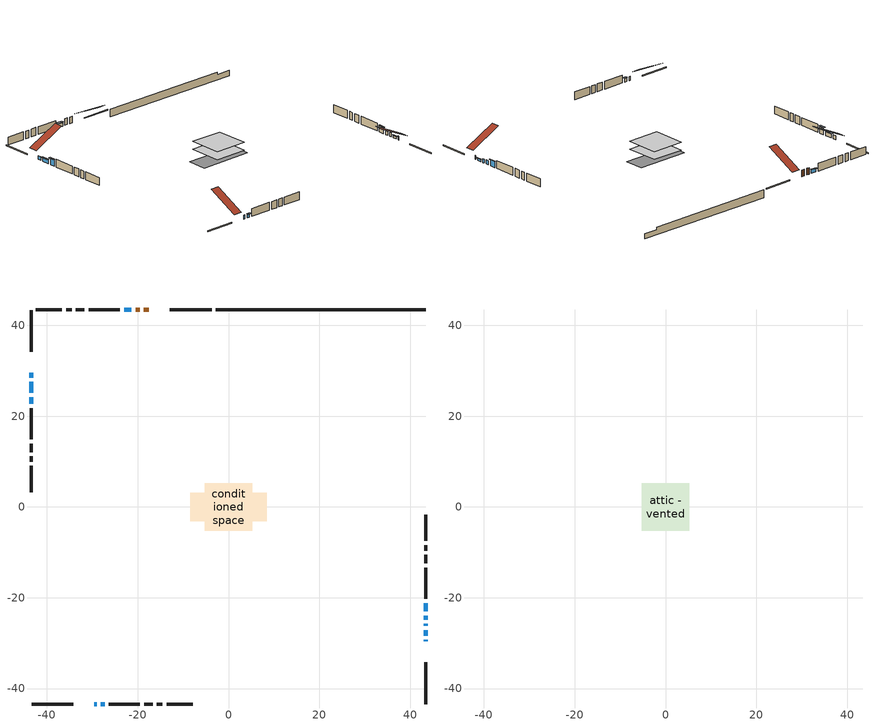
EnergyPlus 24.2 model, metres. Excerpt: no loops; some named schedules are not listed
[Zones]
conditioned space
 floor adiabatic (AdiabaticFloorConstruction): -5.23,-5.23 -5.23,5.23 5.23,5.23 5.23,-5.23 z1.4
 floor foundation (Slab1 construction): -8.43,-3.13 -8.43,3.13 8.43,3.13 8.43,-3.13 z-0.98
 wall outside (RimJoist1 construction): -3.74,43.4 -12.98,43.4 / -43.4,-43.4 -34.16,-43.4 / -43.4,43.4 -43.4,34.16 / 43.4,-43.4 43.4,-34.16 z1.4:1.7
 wall outside (AdiabaticWallConstruction 1): -17.6,43.4 -18.66,43.4 / -19.59,43.4 -20.46,43.4 z1.4:3.43
 wall outside (AdiabaticWallConstruction): 43.4,-29.54 43.4,-29.28 / 43.4,-26.21 43.4,-25.75 / 43.4,-24.82 43.4,-23.91 / -29.54,-43.4 -29.04,-43.4 / -43.4,29.54 -43.4,28.52 / -43.4,27.6 -43.4,25.16 z1.4:2.62; 43.4,-28.36 43.4,-27.14 z1.4:2.01; -21.39,43.4 -23.02,43.4 / -28.12,-43.4 -27.3,-43.4 z1.4:2.49; -43.4,24.23 -43.4,22.7 z1.4:3.43; 43.4,-22.98 43.4,-21.15 z1.4:3.23
 wall outside (Wall1 construction): -23.95,43.4 -30.81,43.4 / -26.37,-43.4 -19.51,-43.4 / -43.4,21.77 -43.4,14.91 / 43.4,-20.22 43.4,-13.36 z1.4:3.84
 wall outside (Wall2 construction): -31.74,43.4 -33.62,43.4 / -18.58,-43.4 -16.7,-43.4 / -43.4,13.98 -43.4,12.11 / 43.4,-12.43 43.4,-10.55 z1.4:3.84
 wall outside (Wall3 construction): -34.54,43.4 -35.76,43.4 / -15.77,-43.4 -14.56,-43.4 / -43.4,11.18 -43.4,9.96 / 43.4,-9.62 43.4,-8.41 z1.4:3.84
 wall outside (Wall4 construction): -36.69,43.4 -42.47,43.4 / -13.63,-43.4 -7.85,-43.4 / -43.4,9.03 -43.4,3.26 / 43.4,-7.48 43.4,-1.7 z1.4:3.84
 wall foundation (FoundationWall1 construction): -2.81,43.4,-0.98 -2.81,43.4,1.4 38.77,43.4,1.4 38.77,43.4,0.64 43.4,43.4,0.64 43.4,43.4,-0.98
 window (WindowConstruction 6): 43.4,-29.54 43.4,-29.29 z1.4:2.62
 window (WindowConstruction 5): 43.4,-28.36 43.4,-27.14 z1.4:2.01
 window (WindowConstruction 7): 43.4,-26.21 43.4,-25.75 z1.4:2.62
 window (WindowConstruction 8): 43.4,-24.82 43.4,-23.91 z1.4:2.62
 window (WindowConstruction 9): -29.54,-43.4 -29.04,-43.4 z1.4:2.62
 window (WindowConstruction 10): -43.4,29.54 -43.4,28.52 z1.4:2.62
 window (WindowConstruction): -21.39,43.4 -23.02,43.4 z1.4:2.49
 window (WindowConstruction 1): -28.11,-43.4 -27.3,-43.4 z1.4:2.49
 window (WindowConstruction 2): -43.4,27.6 -43.4,25.16 z1.4:2.62
 window (WindowConstruction 3): -43.4,24.23 -43.4,22.7 z1.4:3.43
 window (WindowConstruction 4): 43.4,-22.98 43.4,-21.15 z1.4:3.23
 door (Door): -17.6,43.4 -18.66,43.4 z1.4:3.43
 door (Door 1): -19.59,43.4 -20.46,43.4 z1.4:3.43
 ceiling adiabatic (AdiabaticFloorConstruction): 5.23,-5.23 5.23,5.23 -5.23,5.23 -5.23,-5.23 z1.4
attic - vented
 floor to conditioned space (Floor1 construction Reversed): -5.23,-5.23 -5.23,5.23 5.23,5.23 5.23,-5.23 z3.84
 roof outside (Roof1 construction): -16.67,43.4,3.84 -16.67,33.51,8.78 -13.91,33.51,8.78 -13.91,43.4,3.84; -30.47,-43.4,3.84 -30.47,-33.51,8.78 -33.23,-33.51,8.78 -33.23,-43.4,3.84; -43.4,30.47,3.84 -33.51,30.47,8.78 -33.51,33.23,8.78 -43.4,33.23,3.84; 43.4,-30.47,3.84 33.51,-30.47,8.78 33.51,-33.23,8.78 43.4,-33.23,3.84
shading: 43.4,-26.94 43.4,-28.56 43.69,-28.56 43.69,-26.94 z2.21; -23.22,43.4 -21.19,43.4 -21.19,44 -23.22,44 z2.69; -27.1,-43.4 -28.32,-43.4 -28.32,-44 -27.1,-44 z2.69; -43.4,24.96 -43.4,27.8 -44,27.8 -44,24.96 z2.82; -43.4,22.5 -43.4,24.43 -44,24.43 -44,22.5 z3.63; 43.4,-20.95 43.4,-23.18 43.69,-23.18 43.69,-20.95 z3.43
[Building]
Building 1: Terrain=Suburbs
[Site:Location]
Windsor AP_ON: Latitude {deg}=42.28; Longitude {deg}=-82.96; Time Zone {hr}=-5; Elevation {m}=190; Keep Site Location Information=Yes
[Site:GroundTemperature:Shallow]
6.34957, 4.46684, 4.31606, 5.20952, 8.79623, 12.3662, 15.4612, 17.4219, 17.5884, 15.9938, 12.9777, 9.51722
[Site:WaterMainsTemperature]
Calculation Method=Schedule; Temperature Schedule=mains temperature schedule
[Material] Roughness=Rough; Thermal Absorptance=0.9
Name | Thickness {m} | Conductivity {W/m-K} | Density {kg/m3} | Specific Heat {J/kg-K} | Solar Absorptance | Visible Absorptance
asphalt or fiberglass shingles | 0.00635 | 0.162714 | 1121.4 | 1465.45 | 0.4 | 0.4
ceiling loosefill ins | 0.254 | 0.0480833 | 16.02 | 1046.75 | 0.7 | 0.7
ceiling stud and cavity | 0.1397 | 0.154052 | 65.682 | 1177.47 | 0.7 | 0.7
concrete 4.0 in. | 0.1016 | 1.803125 | 2242.8 | 837.4 | 0.7 | 0.7
concrete 8.0 in. | 0.2032 | 1.803125 | 2242.8 | 837.4 | 0.7 | 0.7
door material | 0.04445 | 0.053851 | 512.64 | 1214.23 | 0.7 | 0.7
exterior vertical ins | 0.000691992 | 0.029427 | 32.04 | 1214.23 | 0.7 | 0.7
floor covering | 0.0127 | 0.0433444 | 54.468 | 1339.84 | 0.6 | 0.6
floor rigid ins; wall rigid ins 1 | 0.512978 | 0.029427 | 32.04 | 1214.23 | 0.7 | 0.7
floor stud and cavity | 0.1397 | 1.75129 | 37.0049 | 1207.88 | 0.7 | 0.7
furniture material conditioned space 1 | 0.1524 | 0.115458 | 640.8 | 1214.23 | 0.6 | 0.6
gypsum board | 0.0127 | 0.160291 | 801 | 837.4 | 0.6 | 0.6
osb sheathing 0.5 in. | 0.0127 | 0.115458 | 512.64 | 1214.23 | 0.7 | 0.7
osb sheathing 0.75 in. | 0.01905 | 0.115458 | 512.64 | 1214.23 | 0.7 | 0.7
rim joist stud and cavity | 0.0508 | 0.177588 | 50.32683 | 1063.81 | 0.6 | 0.6
wall rigid ins | 0.051816 | 0.029427 | 32.04 | 1214.23 | 0.7 | 0.7
wall stud and cavity | 0.1397 | 0.222865 | 139.0536 | 1170.24 | 0.7 | 0.7
wall stud and cavity 1 | 0.1397 | 0.285397 | 139.0536 | 1170.24 | 0.7 | 0.7
wall stud and cavity 2 | 0.1397 | 0.172852 | 139.0536 | 1170.24 | 0.7 | 0.7
wall stud and cavity 3 | 0.1397 | 0.70491 | 139.0536 | 1170.24 | 0.7 | 0.7
wall stud and cavity 4 | 0.0889 | 0.380278 | 52.3479 | 1209.89 | 0.7 | 0.7
wall stud and cavity 5 | 0.0889 | 0.391764 | 83.0341 | 1211.67 | 0.7 | 0.7
wood siding | 0.0254 | 0.102417 | 544.68 | 1172.36 | 0.4 | 0.4
wood siding 1; wood siding 2; wood siding 3 | 0.0254 | 0.102417 | 544.68 | 1172.36 | 0.7 | 0.7
[WindowMaterial:SimpleGlazingSystem]
Name | U-Factor {W/m2-K} | Solar Heat Gain Coefficient
WindowMaterial | 3.304596 | 0.64
WindowMaterial 1 | 3.30119 | 0.67
WindowMaterial 2 | 3.29721 | 0.69
WindowMaterial 3 | 3.2745 | 0.55
WindowMaterial 4 | 3.308 | 0.62
WindowMaterial 5 | 3.21545 | 0.36
WindowMaterial 6 | 2.27234 | 0.47
WindowMaterial 7 | 3.26258 | 0.51
WindowMaterial 8 | 3.30573 | 0.61
WindowMaterial 9 | 3.30232 | 0.66
[Construction]
AdiabaticFloorConstruction: floor stud and cavity, floor rigid ins, osb sheathing 0.75 in., floor covering
AdiabaticWallConstruction: wood siding 2, wall rigid ins 1, wall stud and cavity 4, gypsum board
AdiabaticWallConstruction 1: wood siding 3, wall rigid ins 1, wall stud and cavity 4, gypsum board
Door; Door 1: door material
Floor1 construction Reversed: gypsum board, ceiling stud and cavity, ceiling loosefill ins
FoundationWall1 construction: concrete 8.0 in.
furniture construction conditioned space 1: furniture material conditioned space 1
PartitionWallConstruction: gypsum board, wall stud and cavity 5, gypsum board
RimJoist1 construction: wood siding 1, rim joist stud and cavity
Roof1 construction: asphalt or fiberglass shingles
Slab1 construction: concrete 4.0 in.
Wall1 construction: wood siding, wall rigid ins, osb sheathing 0.5 in., wall stud and cavity, gypsum board
Wall2 construction: wood siding, wall rigid ins, osb sheathing 0.5 in., wall stud and cavity 1, gypsum board
Wall3 construction: wood siding, wall rigid ins, osb sheathing 0.5 in., wall stud and cavity 2, gypsum board
Wall4 construction: wood siding, osb sheathing 0.5 in., wall stud and cavity 3, gypsum board
WindowConstruction; WindowConstruction 1: WindowMaterial
WindowConstruction 10: WindowMaterial 9
WindowConstruction 2: WindowMaterial 1
WindowConstruction 3: WindowMaterial 2
WindowConstruction 4: WindowMaterial 3
WindowConstruction 5: WindowMaterial 4
WindowConstruction 6: WindowMaterial 5
WindowConstruction 7: WindowMaterial 6
WindowConstruction 8: WindowMaterial 7
WindowConstruction 9: WindowMaterial 8
[Zone] Multiplier=1; Part of Total Floor Area=Yes
Name | Volume {m3}
attic - vented | 85.113
conditioned space | 542.7
[Space]
Name | Zone | Volume {m3}
attic - vented 1 | attic - vented | 85.113
conditioned space 1 | conditioned space | 542.7
[ZoneInfiltration:EffectiveLeakageArea]
infil attic - vented 1: Zone or Space=attic - vented 1; Schedule=Always On Discrete; Effective Air Leakage Area {cm2}=4855.56; Stack Coefficient=0.000343698; Wind Coefficient=1.25259e-05
[ZoneMixing]
whole house fan mix: Zone or Space=attic - vented; Schedule=Always On Continuous; Design Flow Rate Calculation Method=Flow/Zone; Design Flow Rate {m3/s}=0; Source Zone or Space=conditioned space
[SurfaceProperty:ExposedFoundationPerimeter]
Slab1: Exposed Perimeter Calculation Method=TotalExposedPerimeter; Total Exposed Perimeter {m}=46.209
[InternalMass] Zone or ZoneList=conditioned space; Space or SpaceList=conditioned space 1
Name | Construction | Surface Area {m2}
furniture mass conditioned space 1 | furniture construction conditioned space 1 | 85.8803
partition wall mass | PartitionWallConstruction | 214.701
[Lights]
interior lighting: Zone or ZoneList or Space or SpaceList=conditioned space 1; Schedule=interior lighting schedule; Design Level Calculation Method=LightingLevel; Lighting Level {W}=343.2; Return Air Fraction=0; Fraction Radiant=0.6; Fraction Visible=0.2; Fraction Replaceable=1
[People]
occupants: Zone or ZoneList or Space or SpaceList=conditioned space 1; Number of People Schedule=occupants schedule; Number of People Calculation Method=People; Number of People=3; Fraction Radiant=0.314171; Sensible Heat Fraction=0.56303; Activity Level Schedule=occupants activity schedule; Carbon Dioxide Generation Rate {m3/s-W}=0; Enable ASHRAE 55 Comfort Warnings=No; Mean Radiant Temperature Calculation Type=EnclosureAveraged
[ElectricEquipment] Zone or ZoneList or Space or SpaceList=conditioned space 1; Design Level Calculation Method=EquipmentLevel
Name | Schedule | Design Level {W} | Fraction Latent | Fraction Radiant | Fraction Lost
clothes dryer | clothes dryer schedule | 140.772 | 0.015 | 0.081 | 0.85
clothes washer | clothes washer schedule | 32.1985 | 0.03 | 0.162 | 0.7
cooking range | cooking range schedule | 215.147 | 0.08 | 0.432 | 0.2
dishwasher | dishwasher schedule | 66.8632 | 0.3 | 0.18 | 0.4
fridge | fridge schedule | 72.9452 | 0 | 0.6 | 0
mech vent bath fan 0 | mech vent bath fan 0 schedule | 50.2 | 0 | 0 | 1
mech vent house fan | mech vent house fan schedule | 0 | 0 | 0 | 1
mech vent house fan cfis | mech vent house fan cfis schedule | 0 | 0 | 0 | 0
mech vent range fan 0 | mech vent range fan 0 schedule | 57 | 0 | 0 | 1
misc plug loads | misc plug loads schedule | 494.7 | 0.045 | 0.513 | 0.1
whole house fan | Always On Discrete | 0 | 0 | 0 | 1
[OtherEquipment] Zone or ZoneList or Space or SpaceList=conditioned space 1; Design Level Calculation Method=EquipmentLevel
Name | Fuel Type | Schedule | Design Level {W} | Fraction Latent | Fraction Radiant | Fraction Lost
clothes dryer 1 | Electricity | clothes dryer schedule | 0 | 0.015 | 0.081 | 0.85
cooking range 1 | Electricity | cooking range schedule | 0 | 0.08 | 0.432 | 0.2
general water use latent | None | general water use schedule | 62.594 | 1 | 0 | 0
general water use sensible | None | general water use schedule | -61.6891 | 0 | 0.6 | 0
mech vent house fan latent load | None | Always On Discrete | 0 | 1 | 0 | 0
mech vent house fan sensible load | None | Always On Discrete | 0 | 0 | 0 | 0
water heater energy adjustment1 | NaturalGas | Always On Discrete | 0.01 | 0 | 0 | 1
[ZoneInfiltration:DesignFlowRate] Zone or ZoneList or Space or SpaceList=conditioned space 1; Schedule=Always On Discrete; Design Flow Rate Calculation Method=Flow/Zone; Design Flow Rate {m3/s}=0
infil flow; natural vent flow; whole house fan flow
[AvailabilityManager:Scheduled]
central ac and furnace airloop Availability Manager: Schedule=Always On Discrete
[Foundation:Kiva]
Foundation Kiva 1: Initial Indoor Air Temperature {C}=18; Wall Height Above Grade {m}=1.40001; Wall Depth Below Slab {m}=0.2032; Custom Block Material Name 1=exterior vertical ins; Custom Block Depth 1 {m}=2.38; Custom Block X Position 1 {m}=0.2032; Custom Block Z Position 1 {m}=0
[Foundation:Kiva:Settings]
Soil Conductivity {W/m-K}=0.849921; Soil Density {kg/m3}=1842.3; Soil Specific Heat {J/kg-K}=418.7; Ground Solar Absorptivity=0.9; Ground Thermal Absorptivity=0.9; Ground Surface Roughness {m}=0.03; Far-Field Width {m}=40; Deep-Ground Boundary Condition=ZeroFlux; Deep-Ground Depth {m}=40; Minimum Cell Dimension {m}=0.2; Maximum Cell Growth Coefficient=3; Simulation Timestep=Timestep
[Exterior:Lights]
exterior lighting: Schedule=exterior lighting schedule; Design Level {W}=75.6
[EnergyManagementSystem:GlobalVariable]
central_ac_and_furnace_airloop_Fan_RTF
infil_program_Qfan
infil_program_Qinf
natural_vent_program_Qnv
natural_vent_program_Qwhf
[EnergyManagementSystem:Sensor]
Name | Output:Variable or Output:Meter Index Key | Output:Variable or Output:Meter
airflow_gain | infil flow | Infiltration Sensible Heat Gain Energy
airflow_gain_1 | natural vent flow | Infiltration Sensible Heat Gain Energy
airflow_gain_2 | whole house fan flow | Infiltration Sensible Heat Gain Energy
airflow_loss | infil flow | Infiltration Sensible Heat Loss Energy
airflow_loss_1 | natural vent flow | Infiltration Sensible Heat Loss Energy
airflow_loss_2 | whole house fan flow | Infiltration Sensible Heat Loss Energy
clg_load_cond |  | Cooling:EnergyTransfer:Zone:CONDITIONED SPACE
clg_sp_s; clg_sp_s_1 | cooling setpoint | Schedule Value
clothes_dryer_exhaust_0_sch_s | clothes dryer exhaust 0 schedule | Schedule Value
cool_season | cooling season schedule | Schedule Value
htg_load_cond |  | Heating:EnergyTransfer:Zone:CONDITIONED SPACE
htg_sp_s; htg_sp_s_1 | heating setpoint | Schedule Value
ig_ee_conv | clothes dryer | Electric Equipment Convective Heating Energy
ig_ee_conv_2 | cooking range | Electric Equipment Convective Heating Energy
ig_ee_conv_4 | fridge | Electric Equipment Convective Heating Energy
ig_ee_conv_5 | misc plug loads | Electric Equipment Convective Heating Energy
ig_ee_conv_6 | whole house fan | Electric Equipment Convective Heating Energy
ig_ee_rad | clothes dryer | Electric Equipment Radiant Heating Energy
ig_ee_rad_2 | cooking range | Electric Equipment Radiant Heating Energy
ig_ee_rad_4 | fridge | Electric Equipment Radiant Heating Energy
ig_ee_rad_5 | misc plug loads | Electric Equipment Radiant Heating Energy
ig_ee_rad_6 | whole house fan | Electric Equipment Radiant Heating Energy
ig_lgt_conv | interior lighting | Lights Convective Heating Energy
ig_lgt_rad | interior lighting | Lights Radiant Heating Energy
ig_lgt_vis | interior lighting | Lights Visible Radiation Heating Energy
ig_oe_conv | clothes dryer 1 | Other Equipment Convective Heating Energy
ig_oe_conv_1 | cooking range 1 | Other Equipment Convective Heating Energy
ig_oe_conv_2 | general water use latent | Other Equipment Convective Heating Energy
ig_oe_conv_3 | general water use sensible | Other Equipment Convective Heating Energy
ig_oe_conv_4 | water heater energy adjustment1 | Other Equipment Convective Heating Energy
ig_oe_rad | clothes dryer 1 | Other Equipment Radiant Heating Energy
ig_oe_rad_1 | cooking range 1 | Other Equipment Radiant Heating Energy
ig_oe_rad_2 | general water use latent | Other Equipment Radiant Heating Energy
ig_oe_rad_3 | general water use sensible | Other Equipment Radiant Heating Energy
ig_oe_rad_4 | water heater energy adjustment1 | Other Equipment Radiant Heating Energy
ig_ppl_conv | occupants | People Convective Heating Energy
ig_ppl_rad | occupants | People Radiant Heating Energy
im_conv | furniture mass conditioned space 1 | Surface Inside Face Convection Heat Gain Energy
im_conv_1 | partition wall mass | Surface Inside Face Convection Heat Gain Energy
im_ig | furniture mass conditioned space 1 | Surface Inside Face Internal Gains Radiation Heat Gain Energy
im_ig_1 | partition wall mass | Surface Inside Face Internal Gains Radiation Heat Gain Energy
im_lgt | furniture mass conditioned space 1 | Surface Inside Face Lights Radiation Heat Gain Energy
im_lgt_1 | partition wall mass | Surface Inside Face Lights Radiation Heat Gain Energy
im_sol | furniture mass conditioned space 1 | Surface Inside Face Solar Radiation Heat Gain Energy
im_sol_1 | partition wall mass | Surface Inside Face Solar Radiation Heat Gain Energy
im_surf | furniture mass conditioned space 1 | Surface Inside Face Net Surface Thermal Radiation Heat Gain Energy
im_surf_1 | partition wall mass | Surface Inside Face Net Surface Thermal Radiation Heat Gain Energy
mech_vent_bath_fan_0_sch_s | mech vent bath fan 0 schedule | Schedule Value
mech_vent_range_fan_0_sch_s | mech vent range fan 0 schedule | Schedule Value
mv_conv | mech vent bath fan 0 | Electric Equipment Convective Heating Energy
mv_conv_1 | mech vent house fan | Electric Equipment Convective Heating Energy
mv_conv_2 | mech vent house fan cfis | Electric Equipment Convective Heating Energy
mv_conv_3 | mech vent range fan 0 | Electric Equipment Convective Heating Energy
mv_conv_4 | mech vent house fan latent load | Other Equipment Convective Heating Energy
mv_conv_5 | mech vent house fan sensible load | Other Equipment Convective Heating Energy
mv_rad | mech vent bath fan 0 | Electric Equipment Radiant Heating Energy
mv_rad_1 | mech vent house fan | Electric Equipment Radiant Heating Energy
mv_rad_2 | mech vent house fan cfis | Electric Equipment Radiant Heating Energy
mv_rad_3 | mech vent range fan 0 | Electric Equipment Radiant Heating Energy
mv_rad_4 | mech vent house fan latent load | Other Equipment Radiant Heating Energy
mv_rad_5 | mech vent house fan sensible load | Other Equipment Radiant Heating Energy
natural_vent_s | natural vent schedule | Schedule Value
out_pb_s |  | Site Outdoor Air Barometric Pressure
out_wt_s |  | Site Outdoor Air Humidity Ratio
site_vw_s |  | Site Wind Speed
ss_back_out | Window1 | Surface Window Shortwave from Zone Back Out Window Heat Transfer Rate
ss_back_out_1 | Window11 | Surface Window Shortwave from Zone Back Out Window Heat Transfer Rate
ss_back_out_10 | Window8 | Surface Window Shortwave from Zone Back Out Window Heat Transfer Rate
ss_back_out_2 | Window12 | Surface Window Shortwave from Zone Back Out Window Heat Transfer Rate
ss_back_out_3 | Window13 | Surface Window Shortwave from Zone Back Out Window Heat Transfer Rate
ss_back_out_4 | Window15 | Surface Window Shortwave from Zone Back Out Window Heat Transfer Rate
ss_back_out_5 | Window16 | Surface Window Shortwave from Zone Back Out Window Heat Transfer Rate
ss_back_out_6 | Window2 | Surface Window Shortwave from Zone Back Out Window Heat Transfer Rate
ss_back_out_7 | Window4 | Surface Window Shortwave from Zone Back Out Window Heat Transfer Rate
ss_back_out_8 | Window5 | Surface Window Shortwave from Zone Back Out Window Heat Transfer Rate
ss_back_out_9 | Window7 | Surface Window Shortwave from Zone Back Out Window Heat Transfer Rate
ss_conv | Door1 | Surface Inside Face Convection Heat Gain Energy
ss_conv_1 | Door2 | Surface Inside Face Convection Heat Gain Energy
ss_conv_10 | Window5 | Surface Inside Face Convection Heat Gain Energy
ss_conv_11 | Window7 | Surface Inside Face Convection Heat Gain Energy
ss_conv_12 | Window8 | Surface Inside Face Convection Heat Gain Energy
ss_conv_2 | Window1 | Surface Inside Face Convection Heat Gain Energy
ss_conv_3 | Window11 | Surface Inside Face Convection Heat Gain Energy
ss_conv_4 | Window12 | Surface Inside Face Convection Heat Gain Energy
ss_conv_5 | Window13 | Surface Inside Face Convection Heat Gain Energy
ss_conv_6 | Window15 | Surface Inside Face Convection Heat Gain Energy
ss_conv_7 | Window16 | Surface Inside Face Convection Heat Gain Energy
ss_conv_8 | Window2 | Surface Inside Face Convection Heat Gain Energy
ss_conv_9 | Window4 | Surface Inside Face Convection Heat Gain Energy
ss_ig | Door1 | Surface Inside Face Internal Gains Radiation Heat Gain Energy
ss_ig_1 | Door2 | Surface Inside Face Internal Gains Radiation Heat Gain Energy
ss_ig_10 | Window5 | Surface Inside Face Internal Gains Radiation Heat Gain Energy
ss_ig_11 | Window7 | Surface Inside Face Internal Gains Radiation Heat Gain Energy
ss_ig_12 | Window8 | Surface Inside Face Internal Gains Radiation Heat Gain Energy
ss_ig_2 | Window1 | Surface Inside Face Internal Gains Radiation Heat Gain Energy
ss_ig_3 | Window11 | Surface Inside Face Internal Gains Radiation Heat Gain Energy
ss_ig_4 | Window12 | Surface Inside Face Internal Gains Radiation Heat Gain Energy
ss_ig_5 | Window13 | Surface Inside Face Internal Gains Radiation Heat Gain Energy
ss_ig_6 | Window15 | Surface Inside Face Internal Gains Radiation Heat Gain Energy
ss_ig_7 | Window16 | Surface Inside Face Internal Gains Radiation Heat Gain Energy
ss_ig_8 | Window2 | Surface Inside Face Internal Gains Radiation Heat Gain Energy
ss_ig_9 | Window4 | Surface Inside Face Internal Gains Radiation Heat Gain Energy
ss_lgt | Door1 | Surface Inside Face Lights Radiation Heat Gain Energy
ss_lgt_1 | Door2 | Surface Inside Face Lights Radiation Heat Gain Energy
ss_sol | Door1 | Surface Inside Face Solar Radiation Heat Gain Energy
ss_sol_1 | Door2 | Surface Inside Face Solar Radiation Heat Gain Energy
ss_surf | Door1 | Surface Inside Face Net Surface Thermal Radiation Heat Gain Energy
ss_surf_1 | Door2 | Surface Inside Face Net Surface Thermal Radiation Heat Gain Energy
ss_surf_10 | Window5 | Surface Inside Face Net Surface Thermal Radiation Heat Gain Energy
ss_surf_11 | Window7 | Surface Inside Face Net Surface Thermal Radiation Heat Gain Energy
ss_surf_12 | Window8 | Surface Inside Face Net Surface Thermal Radiation Heat Gain Energy
ss_surf_2 | Window1 | Surface Inside Face Net Surface Thermal Radiation Heat Gain Energy
ss_surf_3 | Window11 | Surface Inside Face Net Surface Thermal Radiation Heat Gain Energy
ss_surf_4 | Window12 | Surface Inside Face Net Surface Thermal Radiation Heat Gain Energy
ss_surf_5 | Window13 | Surface Inside Face Net Surface Thermal Radiation Heat Gain Energy
ss_surf_6 | Window15 | Surface Inside Face Net Surface Thermal Radiation Heat Gain Energy
ss_surf_7 | Window16 | Surface Inside Face Net Surface Thermal Radiation Heat Gain Energy
ss_surf_8 | Window2 | Surface Inside Face Net Surface Thermal Radiation Heat Gain Energy
ss_surf_9 | Window4 | Surface Inside Face Net Surface Thermal Radiation Heat Gain Energy
ss_trans_in | Window1 | Surface Window Transmitted Solar Radiation Rate
ss_trans_in_1 | Window11 | Surface Window Transmitted Solar Radiation Rate
ss_trans_in_10 | Window8 | Surface Window Transmitted Solar Radiation Rate
ss_trans_in_2 | Window12 | Surface Window Transmitted Solar Radiation Rate
ss_trans_in_3 | Window13 | Surface Window Transmitted Solar Radiation Rate
ss_trans_in_4 | Window15 | Surface Window Transmitted Solar Radiation Rate
ss_trans_in_5 | Window16 | Surface Window Transmitted Solar Radiation Rate
ss_trans_in_6 | Window2 | Surface Window Transmitted Solar Radiation Rate
ss_trans_in_7 | Window4 | Surface Window Transmitted Solar Radiation Rate
ss_trans_in_8 | Window5 | Surface Window Transmitted Solar Radiation Rate
ss_trans_in_9 | Window7 | Surface Window Transmitted Solar Radiation Rate
ss_trans_out | Window1 | Surface Inside Face Initial Transmitted Diffuse Transmitted Out Window Solar Radiation Rate
ss_trans_out_1 | Window11 | Surface Inside Face Initial Transmitted Diffuse Transmitted Out Window Solar Radiation Rate
ss_trans_out_10 | Window8 | Surface Inside Face Initial Transmitted Diffuse Transmitted Out Window Solar Radiation Rate
ss_trans_out_2 | Window12 | Surface Inside Face Initial Transmitted Diffuse Transmitted Out Window Solar Radiation Rate
ss_trans_out_3 | Window13 | Surface Inside Face Initial Transmitted Diffuse Transmitted Out Window Solar Radiation Rate
ss_trans_out_4 | Window15 | Surface Inside Face Initial Transmitted Diffuse Transmitted Out Window Solar Radiation Rate
ss_trans_out_5 | Window16 | Surface Inside Face Initial Transmitted Diffuse Transmitted Out Window Solar Radiation Rate
ss_trans_out_6 | Window2 | Surface Inside Face Initial Transmitted Diffuse Transmitted Out Window Solar Radiation Rate
ss_trans_out_7 | Window4 | Surface Inside Face Initial Transmitted Diffuse Transmitted Out Window Solar Radiation Rate
ss_trans_out_8 | Window5 | Surface Inside Face Initial Transmitted Diffuse Transmitted Out Window Solar Radiation Rate
ss_trans_out_9 | Window7 | Surface Inside Face Initial Transmitted Diffuse Transmitted Out Window Solar Radiation Rate
s_conv | Floor1 | Surface Inside Face Convection Heat Gain Energy
s_conv_1 | FoundationWall1 | Surface Inside Face Convection Heat Gain Energy
s_conv_10 | Wall1:180 | Surface Inside Face Convection Heat Gain Energy
s_conv_11 | Wall1:270 | Surface Inside Face Convection Heat Gain Energy
s_conv_12 | Wall1:90 | Surface Inside Face Convection Heat Gain Energy
s_conv_13 | Wall2:0 | Surface Inside Face Convection Heat Gain Energy
s_conv_14 | Wall2:180 | Surface Inside Face Convection Heat Gain Energy
s_conv_15 | Wall2:270 | Surface Inside Face Convection Heat Gain Energy
s_conv_16 | Wall2:90 | Surface Inside Face Convection Heat Gain Energy
s_conv_17 | Wall3:0 | Surface Inside Face Convection Heat Gain Energy
